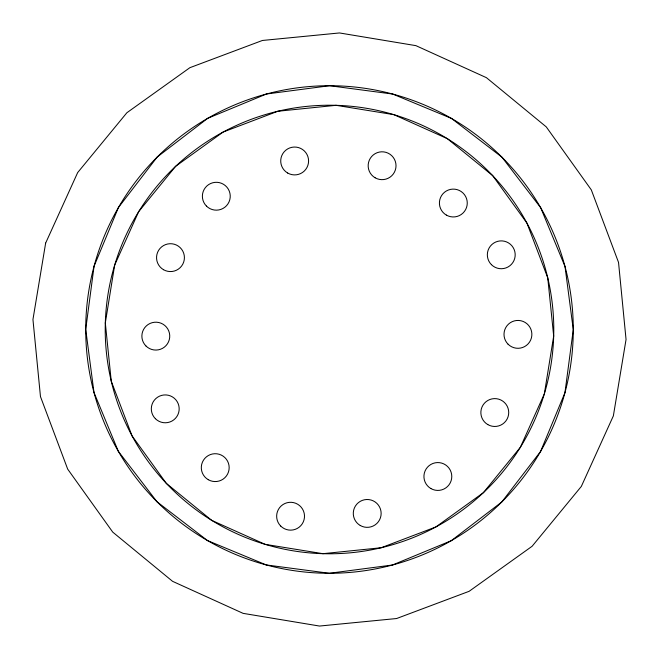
<?xml version="1.0" encoding="UTF-8"?>
<svg xmlns="http://www.w3.org/2000/svg" width="659" height="659" viewBox="0 0 659 659"><rect width="100%" height="100%" fill="white"/><g stroke="black" fill="none" stroke-linecap="round" stroke-linejoin="round"><path stroke-width="0.99" d="M94.056 266.285L85.719 329.376L93.99 392.476L118.315 451.283L157.031 501.796L207.503 540.561L266.285 564.944L329.376 573.281L392.476 565.01L451.283 540.685L501.796 501.969L540.561 451.497L564.944 392.715L573.281 329.624L565.01 266.524L540.685 207.717L501.969 157.204L451.497 118.439L392.715 94.056L329.624 85.719L266.524 93.99L207.717 118.315L157.204 157.031L118.439 207.503L94.056 266.285M114.658 265.124L105.316 322.926L111.256 381.174L132.064 435.896L166.332 483.376L211.712 520.363L265.124 544.342L322.926 553.684L381.174 547.744L435.896 526.936L483.376 492.668L520.363 447.288L544.342 393.876L553.684 336.074L547.744 277.826L526.936 223.104L492.668 175.623L447.288 138.637L393.876 114.658L336.074 105.316L277.826 111.256L223.104 132.064L175.623 166.332L138.637 211.712L114.658 265.124M45.644 243.097L32.95 319.508L40.471 396.603L67.688 469.126L112.747 532.126L172.576 581.329L243.097 613.356L319.508 626.05L396.603 618.529L469.126 591.312L532.126 546.253L581.329 486.424L613.356 415.903L626.05 339.492L618.529 262.397L591.312 189.874L546.253 126.874L486.424 77.671L415.903 45.644L339.492 32.95L262.397 40.471L189.874 67.688L126.874 112.747L77.671 172.576L45.644 243.097M211.712 520.363A224.282 224.282 0 0 0 553.684 336.074A224.282 224.282 0 0 0 223.104 132.064A224.282 224.282 0 0 0 211.712 520.363M207.503 540.561A243.781 243.781 0 0 0 573.281 329.624A243.781 243.781 0 0 0 207.717 118.315A243.781 243.781 0 0 0 207.503 540.561M206.456 206.078A13.93 13.93 0 0 0 229.769 199.834A13.93 13.93 0 0 0 212.709 182.774A13.93 13.93 0 0 0 206.456 206.078M287.686 173.037A13.93 13.93 0 0 0 308.585 160.969A13.93 13.93 0 0 0 287.686 148.909A13.93 13.93 0 0 0 287.686 173.037M375.128 177.79A13.93 13.93 0 0 0 396.018 165.73A13.93 13.93 0 0 0 375.128 153.662A13.93 13.93 0 0 0 375.128 177.79M446.374 215.098A13.93 13.93 0 0 0 467.264 203.038A13.93 13.93 0 0 0 446.374 190.97A13.93 13.93 0 0 0 446.374 215.098M491.416 264.654A13.93 13.93 0 0 0 514.72 258.41A13.93 13.93 0 0 0 497.66 241.351A13.93 13.93 0 0 0 491.416 264.654M163.514 269.704A13.93 13.93 0 0 0 184.413 257.644A13.93 13.93 0 0 0 163.514 245.576A13.93 13.93 0 0 0 163.514 269.704M145.96 345.983A13.93 13.93 0 0 0 169.272 339.731A13.93 13.93 0 0 0 152.204 322.671A13.93 13.93 0 0 0 145.96 345.983M155.392 418.696A13.93 13.93 0 0 0 178.704 412.452A13.93 13.93 0 0 0 161.636 395.392A13.93 13.93 0 0 0 155.392 418.696M208.269 479.703A13.93 13.93 0 0 0 229.167 467.635A13.93 13.93 0 0 0 208.269 455.575A13.93 13.93 0 0 0 208.269 479.703M280.726 526.071A13.93 13.93 0 0 0 304.03 519.827A13.93 13.93 0 0 0 286.97 502.768A13.93 13.93 0 0 0 280.726 526.071M360.251 525.487A13.93 13.93 0 0 0 381.141 513.427A13.93 13.93 0 0 0 360.251 501.359A13.93 13.93 0 0 0 360.251 525.487M430.895 488.558A13.93 13.93 0 0 0 451.786 476.49A13.93 13.93 0 0 0 430.895 464.43A13.93 13.93 0 0 0 430.895 488.558M487.825 424.602A13.93 13.93 0 0 0 508.723 412.534A13.93 13.93 0 0 0 487.825 400.474A13.93 13.93 0 0 0 487.825 424.602M508.089 344.22A13.93 13.93 0 0 0 531.393 337.976A13.93 13.93 0 0 0 514.333 320.908A13.93 13.93 0 0 0 508.089 344.22"/></g></svg>
